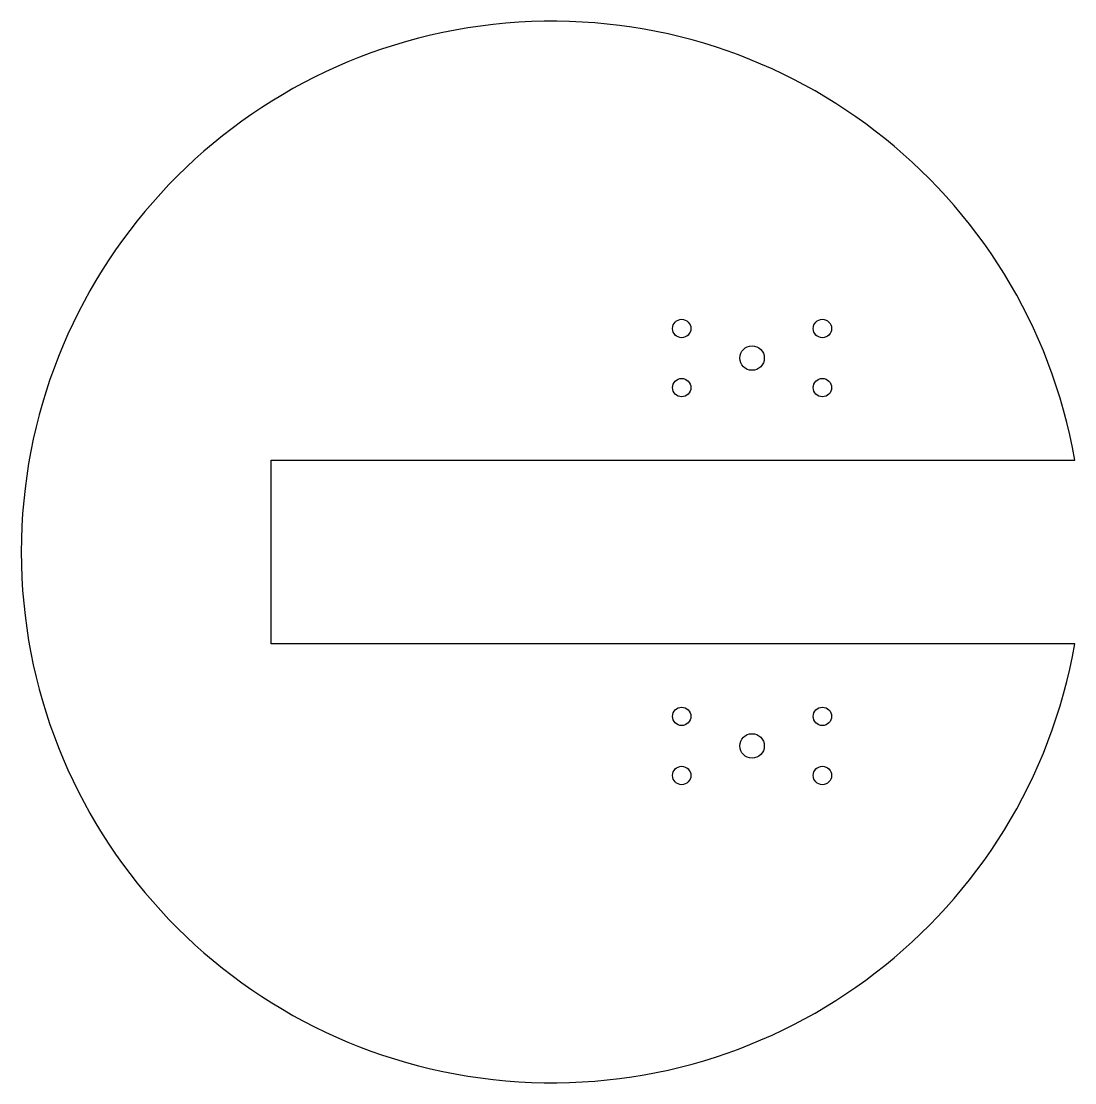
# Model space of a CAD drawing. Header units: millimetres. Extents: x -61 to 197, y -107 to 152.
import ezdxf

# ---------------------------------------------------------------- set-up
doc = ezdxf.new("R2010")
doc.units = ezdxf.units.MM

msp = doc.modelspace()

# ---------------------------------------------------------------- linework, layer by layer
msp.add_lwpolyline([(196.85, 45, 11.468359), (196.85, 0), (0, 0), (0, 45)], format="xyb", close=True)
for centre, radius in [((100.57, 77.24), 2.25), ((135.04, 77.24), 2.25), ((117.81, 70), 3), ((100.57, 62.76), 2.25), ((135.04, 62.76), 2.25), ((100.57, -17.76), 2.25), ((135.04, -17.76), 2.25), ((117.81, -25), 3), ((100.57, -32.24), 2.25), ((135.04, -32.24), 2.25)]:
    msp.add_circle(centre, radius)

doc.saveas('drawing.dxf')
